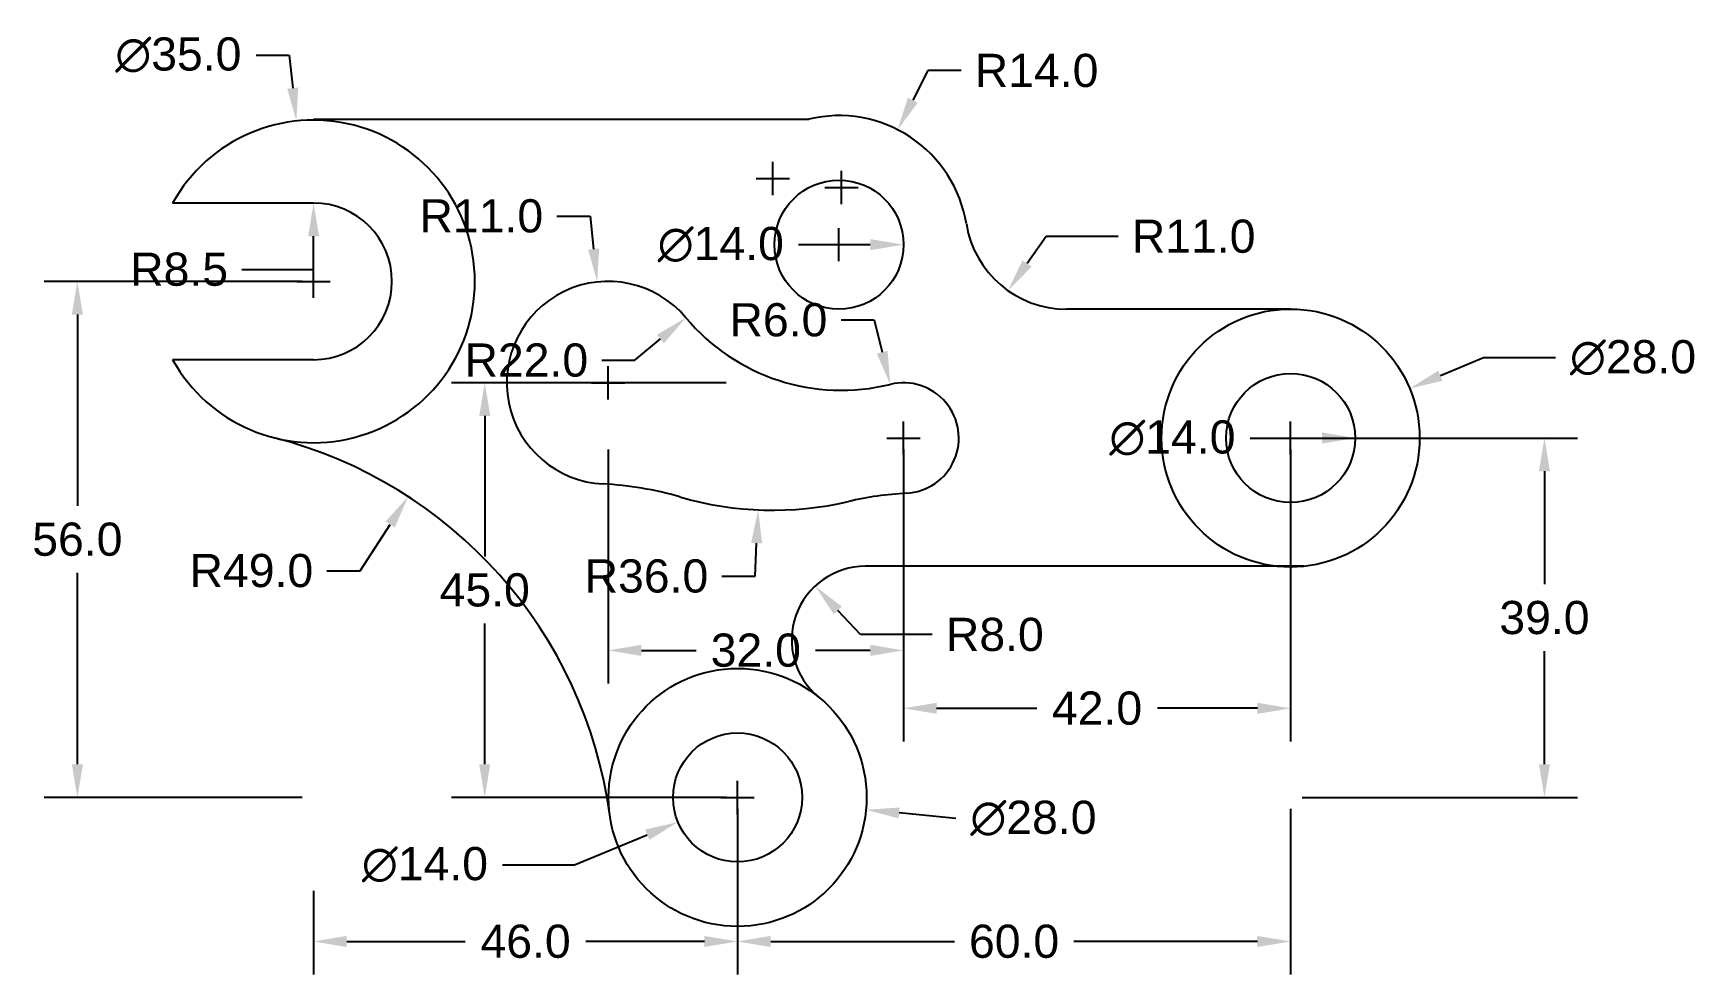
# Model space of a CAD drawing. Header units: millimetres. Extents: x -26 to 155, y -26 to 76.
import ezdxf

# ---------------------------------------------------------------- set-up
doc = ezdxf.new("R2010")
doc.units = ezdxf.units.MM
doc.header["$MEASUREMENT"] = 0
doc.styles.get("Standard").update_dxf_attribs({"font": 'arial.ttf'})
doc.dimstyles.get("Standard").update_dxf_attribs({"dimscale": 20, "dimtxt": 0.18, "dimasz": 0.18, "dimexe": 0.18, "dimexo": 0.0625, "dimgap": 0.09, "dimtad": 0, "dimtih": 1, "dimtoh": 1, "dimdec": 1, "dimzin": 0, "dimdsep": 46, "dimtxsty": 'Standard', "dimcen": 0.09, "dimadec": 0, "dimazin": 0, "dimtfac": 1, "dimtdec": 1, "dimtofl": 0, "dimtmove": 0, "dimatfit": 3, "dimfxl": 1, "dimtolj": 1, "dimtzin": 0, "dimarcsym": 0})

# ---------------------------------------------------------------- blocks, each defined once
blk = doc.blocks.new('*D2')
at = {"color": 0, "lineweight": -2, "transparency": 16777216}
blk.add_line((106.37, 31.83), (114.16, 31.83), dxfattribs=at)
at = {"color": 0, "transparency": 16777216}
blk.add_solid([(114.16, 32.43), (114.16, 31.23), (117.76, 31.83)], dxfattribs=at)
at = {"layer": 'Defpoints', "color": 0, "transparency": 16777216}
for p in [(103.76, 31.83), (117.76, 31.83)]:
    blk.add_point(p, dxfattribs=at)
at = {"color": 0, "transparency": 16777216, "insert": (97.94, 31.83), "char_height": 3.6, "attachment_point": 5}
blk.add_mtext('\\A1;∅14.0', dxfattribs=at)
blk = doc.blocks.new('*D3')
at = {"color": 0, "lineweight": -2, "transparency": 16777216}
for p, q in [((131.69, 40.54), (127.01, 38.59)), ((139.49, 40.54), (131.69, 40.54)), ((110.76, 30.03), (110.76, 33.63)), ((108.96, 31.83), (112.56, 31.83))]:
    blk.add_line(p, q, dxfattribs=at)
at = {"color": 0, "transparency": 16777216}
blk.add_solid([(126.78, 39.14), (127.24, 38.04), (123.69, 37.21)], dxfattribs=at)
at = {"layer": 'Defpoints', "color": 0, "transparency": 16777216}
for p in [(123.69, 37.21), (97.84, 26.45)]:
    blk.add_point(p, dxfattribs=at)
at = {"color": 0, "transparency": 16777216, "insert": (147.91, 40.54), "char_height": 3.6, "attachment_point": 5}
blk.add_mtext('\\A1;∅28.0', dxfattribs=at)
blk = doc.blocks.new('*D4')
at = {"color": 0, "lineweight": -2, "transparency": 16777216}
for p, q in [((84.25, 53.71), (82.17, 50.77)), ((92.04, 53.71), (84.25, 53.71))]:
    blk.add_line(p, q, dxfattribs=at)
at = {"color": 0, "transparency": 16777216}
blk.add_solid([(81.68, 51.12), (82.66, 50.43), (80.1, 47.83)], dxfattribs=at)
at = {"layer": 'Defpoints', "color": 0, "transparency": 16777216}
for p in [(86.44, 56.82), (80.1, 47.83)]:
    blk.add_point(p, dxfattribs=at)
at = {"color": 0, "transparency": 16777216, "insert": (100.24, 53.71), "char_height": 3.6, "attachment_point": 5}
blk.add_mtext('\\A1;R11.0', dxfattribs=at)
blk = doc.blocks.new('*D5')
at = {"color": 0, "lineweight": -2, "transparency": 16777216}
for p, q in [((71.41, 71.7), (69.77, 68.49)), ((75.01, 71.7), (71.41, 71.7)), ((61.76, 51.02), (61.76, 54.62)), ((59.96, 52.82), (63.56, 52.82))]:
    blk.add_line(p, q, dxfattribs=at)
at = {"color": 0, "transparency": 16777216}
blk.add_solid([(69.23, 68.76), (70.3, 68.22), (68.13, 65.29)], dxfattribs=at)
at = {"layer": 'Defpoints', "color": 0, "transparency": 16777216}
for p in [(68.13, 65.29), (61.76, 52.82)]:
    blk.add_point(p, dxfattribs=at)
at = {"color": 0, "transparency": 16777216, "insert": (83.2, 71.7), "char_height": 3.6, "attachment_point": 5}
blk.add_mtext('\\A1;R14.0', dxfattribs=at)
blk = doc.blocks.new('*D6')
at = {"color": 0, "lineweight": -2, "transparency": 16777216}
blk.add_line((57.37, 52.82), (65.16, 52.82), dxfattribs=at)
at = {"color": 0, "transparency": 16777216}
blk.add_solid([(65.16, 53.42), (65.16, 52.22), (68.76, 52.82)], dxfattribs=at)
at = {"layer": 'Defpoints', "color": 0, "transparency": 16777216}
for p in [(54.76, 52.82), (68.76, 52.82)]:
    blk.add_point(p, dxfattribs=at)
at = {"color": 0, "transparency": 16777216, "insert": (48.94, 52.82), "char_height": 3.6, "attachment_point": 5}
blk.add_mtext('\\A1;∅14.0', dxfattribs=at)
blk = doc.blocks.new('*D7')
at = {"color": 0, "lineweight": -2, "transparency": 16777216}
for p, q in [((-1.48, 73.39), (2.12, 73.39)), ((2.12, 73.39), (2.51, 69.81)), ((4.76, 47.03), (4.76, 50.63)), ((2.96, 48.83), (6.56, 48.83))]:
    blk.add_line(p, q, dxfattribs=at)
at = {"color": 0, "transparency": 16777216}
blk.add_solid([(3.1, 69.87), (1.91, 69.74), (2.89, 66.23)], dxfattribs=at)
at = {"layer": 'Defpoints', "color": 0, "transparency": 16777216}
for p in [(2.89, 66.23), (6.64, 31.43)]:
    blk.add_point(p, dxfattribs=at)
at = {"color": 0, "transparency": 16777216, "insert": (-9.91, 73.39), "char_height": 3.6, "attachment_point": 5}
blk.add_mtext('\\A1;∅35.0', dxfattribs=at)
blk = doc.blocks.new('*D8')
at = {"color": 0, "lineweight": -2, "transparency": 16777216}
for p, q in [((4.76, 50.13), (4.76, 53.73)), ((-3.01, 50.13), (4.76, 50.13))]:
    blk.add_line(p, q, dxfattribs=at)
at = {"color": 0, "transparency": 16777216}
blk.add_solid([(4.16, 53.73), (5.36, 53.73), (4.76, 57.33)], dxfattribs=at)
at = {"layer": 'Defpoints', "color": 0, "transparency": 16777216}
for p in [(4.76, 57.33), (4.76, 48.83)]:
    blk.add_point(p, dxfattribs=at)
at = {"color": 0, "transparency": 16777216, "insert": (-9.83, 50.13), "char_height": 3.6, "attachment_point": 5}
blk.add_mtext('\\A1;R8.5', dxfattribs=at)
blk = doc.blocks.new('*D9')
at = {"color": 0, "lineweight": -2, "transparency": 16777216}
for p, q in [((54.59, 58.2), (54.59, 61.8)), ((52.79, 60), (56.39, 60)), ((52.67, 16.84), (52.83, 20.44)), ((49.07, 16.84), (52.67, 16.84))]:
    blk.add_line(p, q, dxfattribs=at)
at = {"color": 0, "transparency": 16777216}
blk.add_solid([(52.23, 20.46), (53.43, 20.41), (52.99, 24.03)], dxfattribs=at)
at = {"layer": 'Defpoints', "color": 0, "transparency": 16777216}
for p in [(54.59, 60), (52.99, 24.03)]:
    blk.add_point(p, dxfattribs=at)
at = {"color": 0, "transparency": 16777216, "insert": (40.87, 16.84), "char_height": 3.6, "attachment_point": 5}
blk.add_mtext('\\A1;R36.0', dxfattribs=at)
blk = doc.blocks.new('*D10')
at = {"color": 0, "lineweight": -2, "transparency": 16777216}
for p, q in [((62.03, 57.21), (62.03, 60.81)), ((60.23, 59.01), (63.83, 59.01)), ((39.63, 40.27), (42.39, 42.58)), ((36.03, 40.27), (39.63, 40.27))]:
    blk.add_line(p, q, dxfattribs=at)
at = {"color": 0, "transparency": 16777216}
blk.add_solid([(42.01, 43.04), (42.78, 42.12), (45.15, 44.89)], dxfattribs=at)
at = {"layer": 'Defpoints', "color": 0, "transparency": 16777216}
for p in [(62.03, 59.01), (45.15, 44.89)]:
    blk.add_point(p, dxfattribs=at)
at = {"color": 0, "transparency": 16777216, "insert": (27.84, 40.27), "char_height": 3.6, "attachment_point": 5}
blk.add_mtext('\\A1;R22.0', dxfattribs=at)
blk = doc.blocks.new('*D11')
at = {"color": 0, "lineweight": -2, "transparency": 16777216}
for p, q in [((31.15, 55.92), (34.75, 55.92)), ((34.75, 55.92), (35.14, 52.34)), ((36.72, 36.03), (36.72, 39.63)), ((34.92, 37.83), (38.52, 37.83))]:
    blk.add_line(p, q, dxfattribs=at)
at = {"color": 0, "transparency": 16777216}
blk.add_solid([(35.74, 52.41), (34.55, 52.28), (35.53, 48.76)], dxfattribs=at)
at = {"layer": 'Defpoints', "color": 0, "transparency": 16777216}
for p in [(35.53, 48.76), (36.72, 37.83)]:
    blk.add_point(p, dxfattribs=at)
at = {"color": 0, "transparency": 16777216, "insert": (22.96, 55.92), "char_height": 3.6, "attachment_point": 5}
blk.add_mtext('\\A1;R11.0', dxfattribs=at)
blk = doc.blocks.new('*D12')
at = {"color": 0, "lineweight": -2, "transparency": 16777216}
for p, q in [((61.99, 44.64), (65.59, 44.64)), ((65.59, 44.64), (66.45, 41.15)), ((68.76, 30.03), (68.76, 33.63)), ((66.96, 31.83), (70.56, 31.83))]:
    blk.add_line(p, q, dxfattribs=at)
at = {"color": 0, "transparency": 16777216}
blk.add_solid([(67.04, 41.29), (65.87, 41), (67.32, 37.65)], dxfattribs=at)
at = {"layer": 'Defpoints', "color": 0, "transparency": 16777216}
for p in [(67.32, 37.65), (68.76, 31.83)]:
    blk.add_point(p, dxfattribs=at)
at = {"color": 0, "transparency": 16777216, "insert": (55.19, 44.64), "char_height": 3.6, "attachment_point": 5}
blk.add_mtext('\\A1;R6.0', dxfattribs=at)
blk = doc.blocks.new('*D13')
at = {"color": 0, "lineweight": -2, "transparency": 16777216}
for p, q in [((50.76, -8.97), (50.76, -5.37)), ((48.96, -7.17), (52.56, -7.17)), ((33.06, -14.47), (40.96, -11.21)), ((25.27, -14.47), (33.06, -14.47))]:
    blk.add_line(p, q, dxfattribs=at)
at = {"color": 0, "transparency": 16777216}
blk.add_solid([(40.74, -10.66), (41.19, -11.77), (44.29, -9.84)], dxfattribs=at)
at = {"layer": 'Defpoints', "color": 0, "transparency": 16777216}
for p in [(57.23, -4.5), (44.29, -9.84)]:
    blk.add_point(p, dxfattribs=at)
at = {"color": 0, "transparency": 16777216, "insert": (16.84, -14.47), "char_height": 3.6, "attachment_point": 5}
blk.add_mtext('\\A1;∅14.0', dxfattribs=at)
blk = doc.blocks.new('*D14')
at = {"color": 0, "lineweight": -2, "transparency": 16777216}
for p, q in [((50.76, -8.97), (50.76, -5.37)), ((48.96, -7.17), (52.56, -7.17)), ((74.43, -9.44), (68.28, -8.85))]:
    blk.add_line(p, q, dxfattribs=at)
at = {"color": 0, "transparency": 16777216}
blk.add_solid([(68.34, -8.26), (68.23, -9.45), (64.7, -8.51)], dxfattribs=at)
at = {"layer": 'Defpoints', "color": 0, "transparency": 16777216}
for p in [(36.83, -5.83), (64.7, -8.51)]:
    blk.add_point(p, dxfattribs=at)
at = {"color": 0, "transparency": 16777216, "insert": (82.86, -9.44), "char_height": 3.6, "attachment_point": 5}
blk.add_mtext('\\A1;∅28.0', dxfattribs=at)
blk = doc.blocks.new('*D16')
at = {"color": 0, "lineweight": -2, "transparency": 16777216}
for p, q in [((64.08, 10.5), (61.63, 13.13)), ((71.88, 10.5), (64.08, 10.5))]:
    blk.add_line(p, q, dxfattribs=at)
at = {"color": 0, "transparency": 16777216}
blk.add_solid([(62.07, 13.54), (61.19, 12.72), (59.18, 15.77)], dxfattribs=at)
at = {"layer": 'Defpoints', "color": 0, "transparency": 16777216}
for p in [(59.18, 15.77), (64.63, 9.91)]:
    blk.add_point(p, dxfattribs=at)
at = {"color": 0, "transparency": 16777216, "insert": (78.67, 10.5), "char_height": 3.6, "attachment_point": 5}
blk.add_mtext('\\A1;R8.0', dxfattribs=at)
blk = doc.blocks.new('*D17')
at = {"color": 0, "lineweight": -2, "transparency": 16777216}
for p, q in [((68.76, 30.58), (68.76, -1.1)), ((110.76, 30.58), (110.76, -1.1)), ((72.36, 2.5), (83.22, 2.5)), ((107.16, 2.5), (96.31, 2.5))]:
    blk.add_line(p, q, dxfattribs=at)
at = {"color": 0, "transparency": 16777216}
for points in [[(72.36, 3.1), (72.36, 1.9), (68.76, 2.5)], [(107.16, 3.1), (107.16, 1.9), (110.76, 2.5)]]:
    blk.add_solid(points, dxfattribs=at)
at = {"layer": 'Defpoints', "color": 0, "transparency": 16777216}
for p in [(68.76, 31.83), (110.76, 31.83), (68.76, 2.5)]:
    blk.add_point(p, dxfattribs=at)
at = {"color": 0, "transparency": 16777216, "insert": (89.76, 2.5), "char_height": 3.6, "attachment_point": 5}
blk.add_mtext('\\A1;42.0', dxfattribs=at)
blk = doc.blocks.new('*D18')
at = {"color": 0, "lineweight": -2, "transparency": 16777216}
for p, q in [((36.72, 30.58), (36.72, 5.19)), ((68.76, 30.58), (68.76, 5.19)), ((40.32, 8.79), (46.27, 8.79)), ((65.16, 8.79), (59.21, 8.79))]:
    blk.add_line(p, q, dxfattribs=at)
at = {"color": 0, "transparency": 16777216}
for points in [[(40.32, 9.39), (40.32, 8.19), (36.72, 8.79)], [(65.16, 9.39), (65.16, 8.19), (68.76, 8.79)]]:
    blk.add_solid(points, dxfattribs=at)
at = {"layer": 'Defpoints', "color": 0, "transparency": 16777216}
for p in [(36.72, 31.83), (68.76, 31.83), (36.72, 8.79)]:
    blk.add_point(p, dxfattribs=at)
at = {"color": 0, "transparency": 16777216, "insert": (52.74, 8.79), "char_height": 3.6, "attachment_point": 5}
blk.add_mtext('\\A1;32.0', dxfattribs=at)
blk = doc.blocks.new('*D19')
at = {"color": 0, "lineweight": -2, "transparency": 16777216}
for p, q in [((50.76, -8.42), (50.76, -26.4)), ((110.76, -8.42), (110.76, -26.4)), ((54.36, -22.8), (74.28, -22.8)), ((107.16, -22.8), (87.24, -22.8))]:
    blk.add_line(p, q, dxfattribs=at)
at = {"color": 0, "transparency": 16777216}
for points in [[(54.36, -22.2), (54.36, -23.4), (50.76, -22.8)], [(107.16, -22.2), (107.16, -23.4), (110.76, -22.8)]]:
    blk.add_solid(points, dxfattribs=at)
at = {"layer": 'Defpoints', "color": 0, "transparency": 16777216}
for p in [(50.76, -7.17), (110.76, -7.17), (110.76, -22.8)]:
    blk.add_point(p, dxfattribs=at)
at = {"color": 0, "transparency": 16777216, "insert": (80.76, -22.8), "char_height": 3.6, "attachment_point": 5}
blk.add_mtext('\\A1;60.0', dxfattribs=at)
blk = doc.blocks.new('*D20')
at = {"color": 0, "lineweight": -2, "transparency": 16777216}
for p, q in [((112.01, 31.83), (141.9, 31.83)), ((138.3, 28.23), (138.3, 15.97)), ((138.3, -3.57), (138.3, 8.69)), ((112.01, -7.17), (141.9, -7.17))]:
    blk.add_line(p, q, dxfattribs=at)
at = {"color": 0, "transparency": 16777216}
for points in [[(137.7, 28.23), (138.9, 28.23), (138.3, 31.83)], [(137.7, -3.57), (138.9, -3.57), (138.3, -7.17)]]:
    blk.add_solid(points, dxfattribs=at)
at = {"layer": 'Defpoints', "color": 0, "transparency": 16777216}
for p in [(110.76, 31.83), (110.76, -7.17), (138.3, -7.17)]:
    blk.add_point(p, dxfattribs=at)
at = {"color": 0, "transparency": 16777216, "insert": (138.3, 12.33), "char_height": 3.6, "attachment_point": 5}
blk.add_mtext('\\A1;39.0', dxfattribs=at)
blk = doc.blocks.new('*D21')
at = {"color": 0, "lineweight": -2, "transparency": 16777216}
for p, q in [((50.76, -15.02), (50.76, -26.4)), ((4.76, -17.29), (4.76, -26.4)), ((8.36, -22.8), (21.22, -22.8)), ((47.16, -22.8), (34.31, -22.8))]:
    blk.add_line(p, q, dxfattribs=at)
at = {"color": 0, "transparency": 16777216}
for points in [[(8.36, -22.2), (8.36, -23.4), (4.76, -22.8)], [(47.16, -22.2), (47.16, -23.4), (50.76, -22.8)]]:
    blk.add_solid(points, dxfattribs=at)
at = {"layer": 'Defpoints', "color": 0, "transparency": 16777216}
for p in [(50.76, -13.77), (4.76, -16.04), (4.76, -22.8)]:
    blk.add_point(p, dxfattribs=at)
at = {"color": 0, "transparency": 16777216, "insert": (27.76, -22.8), "char_height": 3.6, "attachment_point": 5}
blk.add_mtext('\\A1;46.0', dxfattribs=at)
blk = doc.blocks.new('*D22')
at = {"color": 0, "lineweight": -2, "transparency": 16777216}
for p, q in [((49.51, 37.83), (19.73, 37.83)), ((23.33, 34.23), (23.33, 18.97)), ((23.33, -3.57), (23.33, 11.69)), ((49.51, -7.17), (19.73, -7.17))]:
    blk.add_line(p, q, dxfattribs=at)
at = {"color": 0, "transparency": 16777216}
for points in [[(22.73, 34.23), (23.93, 34.23), (23.33, 37.83)], [(22.73, -3.57), (23.93, -3.57), (23.33, -7.17)]]:
    blk.add_solid(points, dxfattribs=at)
at = {"layer": 'Defpoints', "color": 0, "transparency": 16777216}
for p in [(23.33, 37.83), (50.76, 37.83), (50.76, -7.17)]:
    blk.add_point(p, dxfattribs=at)
at = {"color": 0, "transparency": 16777216, "insert": (23.33, 15.33), "char_height": 3.6, "attachment_point": 5}
blk.add_mtext('\\A1;45.0', dxfattribs=at)
blk = doc.blocks.new('*D23')
at = {"color": 0, "lineweight": -2, "transparency": 16777216}
for p, q in [((3.51, 48.83), (-24.47, 48.83)), ((-20.87, 45.23), (-20.87, 24.47)), ((-20.87, -3.57), (-20.87, 17.19)), ((3.51, -7.17), (-24.47, -7.17))]:
    blk.add_line(p, q, dxfattribs=at)
at = {"color": 0, "transparency": 16777216}
for points in [[(-21.47, 45.23), (-20.27, 45.23), (-20.87, 48.83)], [(-21.47, -3.57), (-20.27, -3.57), (-20.87, -7.17)]]:
    blk.add_solid(points, dxfattribs=at)
at = {"layer": 'Defpoints', "color": 0, "transparency": 16777216}
for p in [(4.76, 48.83), (-20.87, -7.17), (4.76, -7.17)]:
    blk.add_point(p, dxfattribs=at)
at = {"color": 0, "transparency": 16777216, "insert": (-20.87, 20.83), "char_height": 3.6, "attachment_point": 5}
blk.add_mtext('\\A1;56.0', dxfattribs=at)
blk = doc.blocks.new('*D24')
at = {"color": 0, "lineweight": -2, "transparency": 16777216}
for p, q in [((9.8, 17.43), (13.07, 22.46)), ((6.2, 17.43), (9.8, 17.43))]:
    blk.add_line(p, q, dxfattribs=at)
at = {"color": 0, "transparency": 16777216}
blk.add_solid([(12.57, 22.79), (13.57, 22.13), (15.03, 25.48)], dxfattribs=at)
at = {"layer": 'Defpoints', "color": 0, "transparency": 16777216}
for p in [(15.03, 25.48), (-11.67, -15.61)]:
    blk.add_point(p, dxfattribs=at)
at = {"color": 0, "transparency": 16777216, "insert": (-1.99, 17.43), "char_height": 3.6, "attachment_point": 5}
blk.add_mtext('\\A1;R49.0', dxfattribs=at)

msp = doc.modelspace()

# ---------------------------------------------------------------- linework, layer by layer
for p, q in [((4.76, 66.43), (58.5, 66.43)), ((4.76, 57.33), (-10.53, 57.33)), ((110.76, 45.82), (86.44, 45.82)), ((4.76, 40.33), (-10.53, 40.33)), ((112.18, 17.91), (64.63, 17.91))]:
    msp.add_line(p, q)
for centre, radius in [((61.76, 52.82), 7), ((110.76, 31.83), 14), ((110.76, 31.83), 7), ((50.76, -7.17), 14), ((50.76, -7.17), 7)]:
    msp.add_circle(centre, radius)
for centre, radius, start, end in [((4.76, 48.83), 17.5, 209.0593, 150.9407), ((61.76, 52.82), 14, 9.2069, 103.4677), ((4.76, 48.83), 8.5, 270, 90), ((86.44, 56.82), 11, 189.2069, 270), ((36.72, 37.83), 11, 39.9213, 267.1766), ((62.03, 59.01), 22, 219.9213, 283.9239), ((68.76, 31.83), 6, 273.0297, 103.9239), ((-11.67, -15.61), 49, 7.6969, 75.6938), ((34.4, -9.11), 36, 73.7146, 87.1766), ((54.59, 60), 36, 253.7146, 283.1588), ((70.98, -10.11), 36, 93.0297, 103.1588), ((64.63, 9.91), 8, 90, 230.937)]:
    msp.add_arc(centre, radius, start, end)

# ---------------------------------------------------------------- dimensions: what is measured, and where the dimension line sits
dim = msp.add_diameter_dim_2p(p1=(6.64, 31.43), p2=(2.89, 66.23), dimstyle='Standard')
dim.commit()
dim.dimension.update_dxf_attribs({"geometry": '*D7', "text_midpoint": (-9.91, 73.39)})
for center, mpoint, picture, middle in [((61.76, 52.82), (68.13, 65.29), '*D5', (83.2, 71.7)), ((54.59, 60), (52.99, 24.03), '*D9', (40.87, 16.84)), ((62.03, 59.01), (45.15, 44.89), '*D10', (27.84, 40.27)), ((36.72, 37.83), (35.53, 48.76), '*D11', (22.96, 55.92)), ((68.76, 31.83), (67.32, 37.65), '*D12', (55.19, 44.64))]:
    dim = msp.add_radius_dim(center=center, mpoint=mpoint, dimstyle='Standard')
    dim.commit()
    dim.dimension.update_dxf_attribs({"geometry": picture, "text_midpoint": middle})
for center, mpoint, picture, middle in [((4.76, 48.83), (4.76, 57.33), '*D8', (-9.83, 50.13)), ((86.44, 56.82), (80.1, 47.83), '*D4', (100.24, 53.71)), ((-11.67, -15.61), (15.03, 25.48), '*D24', (-1.99, 17.43)), ((64.63, 9.91), (59.18, 15.77), '*D16', (78.67, 10.5))]:
    dim = msp.add_radius_dim(center=center, mpoint=mpoint, dimstyle='Standard')
    dim.commit()
    dim.dimension.update_dxf_attribs({"geometry": picture, "text_midpoint": middle, "dimtype": 164})
for p1, p2, picture, middle in [((54.76, 52.82), (68.76, 52.82), '*D6', (48.94, 52.82)), ((97.84, 26.45), (123.69, 37.21), '*D3', (147.91, 40.54)), ((103.76, 31.83), (117.76, 31.83), '*D2', (97.94, 31.83)), ((57.23, -4.5), (44.29, -9.84), '*D13', (16.84, -14.47)), ((36.83, -5.83), (64.7, -8.51), '*D14', (74.43, -9.44))]:
    dim = msp.add_diameter_dim_2p(p1=p1, p2=p2, dimstyle='Standard')
    dim.commit()
    dim.dimension.update_dxf_attribs({"geometry": picture, "text_midpoint": middle, "dimtype": 163})
for base, p1, p2, picture, middle in [((-20.87, -7.17), (4.76, 48.83), (4.76, -7.17), '*D23', (-20.87, 20.83)), ((23.33, 37.83), (50.76, -7.17), (50.76, 37.83), '*D22', (23.33, 15.33)), ((138.3, -7.17), (110.76, 31.83), (110.76, -7.17), '*D20', (138.3, 12.33))]:
    dim = msp.add_linear_dim(base=base, p1=p1, p2=p2, angle=90, dimstyle='Standard')
    dim.commit()
    dim.dimension.update_dxf_attribs({"geometry": picture, "text_midpoint": middle})
for base, p1, p2, picture, middle in [((36.72, 8.79), (68.76, 31.83), (36.72, 31.83), '*D18', (52.74, 8.79)), ((68.76, 2.5), (110.76, 31.83), (68.76, 31.83), '*D17', (89.76, 2.5)), ((110.76, -22.8), (50.76, -7.17), (110.76, -7.17), '*D19', (80.76, -22.8)), ((4.76, -22.8), (50.76, -13.77), (4.76, -16.04), '*D21', (27.76, -22.8))]:
    dim = msp.add_linear_dim(base=base, p1=p1, p2=p2, dimstyle='Standard')
    dim.commit()
    dim.dimension.update_dxf_attribs({"geometry": picture, "text_midpoint": middle})

doc.saveas('drawing.dxf')
